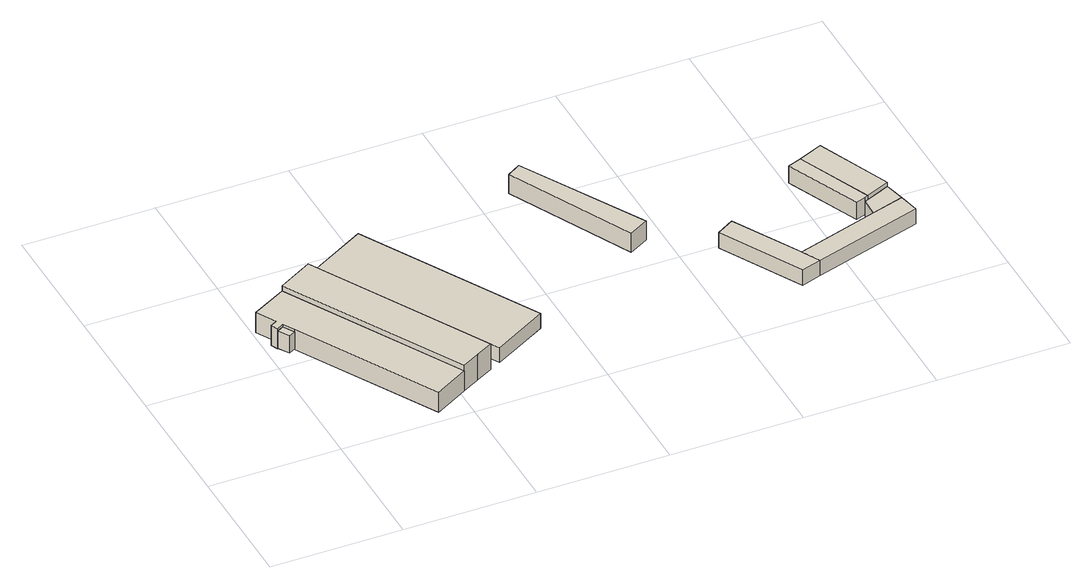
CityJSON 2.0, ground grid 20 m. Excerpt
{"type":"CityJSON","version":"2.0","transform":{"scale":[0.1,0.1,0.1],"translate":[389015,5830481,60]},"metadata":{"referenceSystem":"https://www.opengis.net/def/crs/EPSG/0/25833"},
"CityObjects":{
"building1":{"type":"Building","attributes":{"Gemeindeschluessel":"11000012","BezugspunktDach":"2200","function":"31001_2723","measuredHeight":2.95,"storeysAboveGround":1},"address":[{"country":"Germany","locality":"Berlin","thoroughfareNumber":"31 (15)","thoroughfareName":"Alter Bernauer Heerweg"}],"geometry":[{"type":"Solid","lod":"1","boundaries":[[[[0,1,2,3]],[[4,5,6,7]],[[4,7,3,2]],[[5,4,2,1]],[[6,5,1,0]],[[7,6,0,3]]]]}]},
"building2":{"type":"Building","attributes":{"Gemeindeschluessel":"11000012","BezugspunktDach":"2200","function":"31001_2741","measuredHeight":3.4,"storeysAboveGround":1},"address":[{"country":"Germany","locality":"Berlin","thoroughfareNumber":"31 (6)","thoroughfareName":"Alter Bernauer Heerweg"}],"geometry":[{"type":"Solid","lod":"1","boundaries":[[[[8,9,10,11,12,13,14,15,16]],[[17,18,19,20,21,22,23,24,25]],[[17,25,16,15]],[[18,17,15,14]],[[19,18,14,13]],[[20,19,13,12]],[[21,20,12,11]],[[22,21,11,10]],[[23,22,10,9]],[[24,23,9,8]],[[25,24,8,16]]]]}]},
"building3":{"type":"Building","attributes":{"Gemeindeschluessel":"11000012","BezugspunktDach":"2200","function":"31001_2741","measuredHeight":5.29,"storeysAboveGround":1},"address":[{"country":"Germany","locality":"Berlin","thoroughfareNumber":"31 (5)","thoroughfareName":"Alter Bernauer Heerweg"}],"geometry":[{"type":"Solid","lod":"1","boundaries":[[[[26,27,28,29,30]],[[31,32,33,18,17]],[[31,17,30,29]],[[32,31,29,28]],[[33,32,28,27]],[[18,33,27,26]],[[17,18,26,30]]]]}]},
"building4":{"type":"Building","attributes":{"Gemeindeschluessel":"11000012","BezugspunktDach":"2200","function":"31001_2741","measuredHeight":3.81,"storeysAboveGround":1},"address":[{"country":"Germany","locality":"Berlin","thoroughfareNumber":"31 (4)","thoroughfareName":"Alter Bernauer Heerweg"}],"geometry":[{"type":"Solid","lod":"1","boundaries":[[[[34,35,36,37]],[[38,39,40,41]],[[38,41,37,36]],[[39,38,36,35]],[[40,39,35,34]],[[41,40,34,37]]]]}]},
"building5":{"type":"Building","attributes":{"Gemeindeschluessel":"11000012","BezugspunktDach":"2200","function":"31001_2724","measuredHeight":4.32,"storeysAboveGround":1},"address":[{"country":"Germany","locality":"Berlin","thoroughfareNumber":"31 (10)","thoroughfareName":"Alter Bernauer Heerweg"}],"geometry":[{"type":"Solid","lod":"1","boundaries":[[[[42,43,44,45]],[[46,47,48,49]],[[46,49,45,44]],[[47,46,44,43]],[[48,47,43,42]],[[49,48,42,45]]]]}]},
"building6":{"type":"Building","attributes":{"Gemeindeschluessel":"11000012","function":"51009_1610"},"address":[{"country":"Germany","locality":"Berlin"}],"children":["building6-1","building6-2","building6-3"]},
"building6-1":{"type":"BuildingPart","attributes":{"BezugspunktDach":"2200","measuredHeight":2.6,"storeysAboveGround":0},"parents":["building6"],"geometry":[{"type":"Solid","lod":"1","boundaries":[[[[50,51,52,53,54]],[[55,56,57,58,59]],[[55,59,54,53]],[[57,56,52,51]],[[58,57,51,50]],[[59,54,50,54]],[[53,52,56,55]],[[58,50,54,59]]]]}]},
"building6-2":{"type":"BuildingPart","attributes":{"BezugspunktDach":"2200","measuredHeight":2.92,"storeysAboveGround":0},"parents":["building6"],"geometry":[{"type":"Solid","lod":"1","boundaries":[[[[60,50,54,61,62]],[[63,59,58,64,65]],[[63,65,62,61]],[[59,63,61,54]],[[64,58,50,60]],[[65,64,60,62]],[[54,50,58,59]]]]}]},
"building6-3":{"type":"BuildingPart","attributes":{"BezugspunktDach":"2200","measuredHeight":2.6,"storeysAboveGround":0},"parents":["building6"],"geometry":[{"type":"Solid","lod":"1","boundaries":[[[[52,66,67,68,53]],[[69,70,71,56,55]],[[69,55,53,68]],[[70,69,68,67]],[[71,70,67,66]],[[56,71,66,52]],[[52,53,55,56]]]]}]},
"building7":{"type":"Building","attributes":{"Gemeindeschluessel":"11000012","BezugspunktDach":"2200","function":"51009_1610","measuredHeight":2.92,"storeysAboveGround":0},"address":[{"country":"Germany","locality":"Berlin"}],"geometry":[{"type":"Solid","lod":"1","boundaries":[[[[72,73,74,75,76]],[[77,78,79,80,81]],[[77,81,76,75]],[[78,77,75,74]],[[79,78,74,73]],[[80,79,73,72]],[[81,80,72,76]]]]}]},
"building8":{"type":"Building","attributes":{"Gemeindeschluessel":"11000012","BezugspunktDach":"2200","function":"31001_2723","measuredHeight":3.16,"storeysAboveGround":1},"address":[{"country":"Germany","locality":"Berlin","thoroughfareNumber":"31 (17)","thoroughfareName":"Alter Bernauer Heerweg"}],"geometry":[{"type":"Solid","lod":"1","boundaries":[[[[74,82,83,75]],[[84,85,86,87]],[[84,87,75,83]],[[85,84,83,82]],[[86,85,82,74]],[[87,86,74,75]]]]}]}
},
"vertices":[
[23,215,44],[33,221,44],[23,238,44],[13,232,44],[23,238,15],[33,221,15],[23,215,15],[13,232,15],
[18,248,48],[8,243,48],[13,232,48],[23,238,48],[33,221,48],[151,10,48],[203,39,48],[54,307,48],[1,278,48],[54,307,14],[203,39,14],[151,10,14],[33,221,14],[23,238,14],[13,232,14],[8,243,14],[18,248,14],[1,278,14],
[203,39,57],[230,54,57],[256,68,57],[107,337,57],[54,307,57],[107,337,14],[256,68,14],[230,54,14],
[274,78,38],[357,125,38],[208,393,38],[124,346,38],[208,393,13],[357,125,13],[274,78,13],[124,346,13],
[540,226,47],[570,243,47],[466,430,47],[445,417,47],[466,430,15],[570,243,15],[540,226,15],[445,417,15],
[756,81,32],[923,132,32],[916,163,32],[866,148,32],[741,109,32],[866,148,6],[916,163,6],[923,132,6],[756,81,6],[741,109,6],
[725,71,32],[684,212,32],[657,196,32],[684,212,6],[725,71,6],[657,196,6],
[909,194,32],[872,178,32],[867,176,32],[867,176,6],[872,178,6],[909,194,6],
[852,170,39],[867,176,39],[872,178,39],[824,292,39],[803,284,39],[824,292,10],[872,178,10],[867,176,10],[852,170,10],[803,284,10],
[909,194,39],[861,308,39],[861,308,7],[909,194,7],[872,178,7],[824,292,7]
]}
